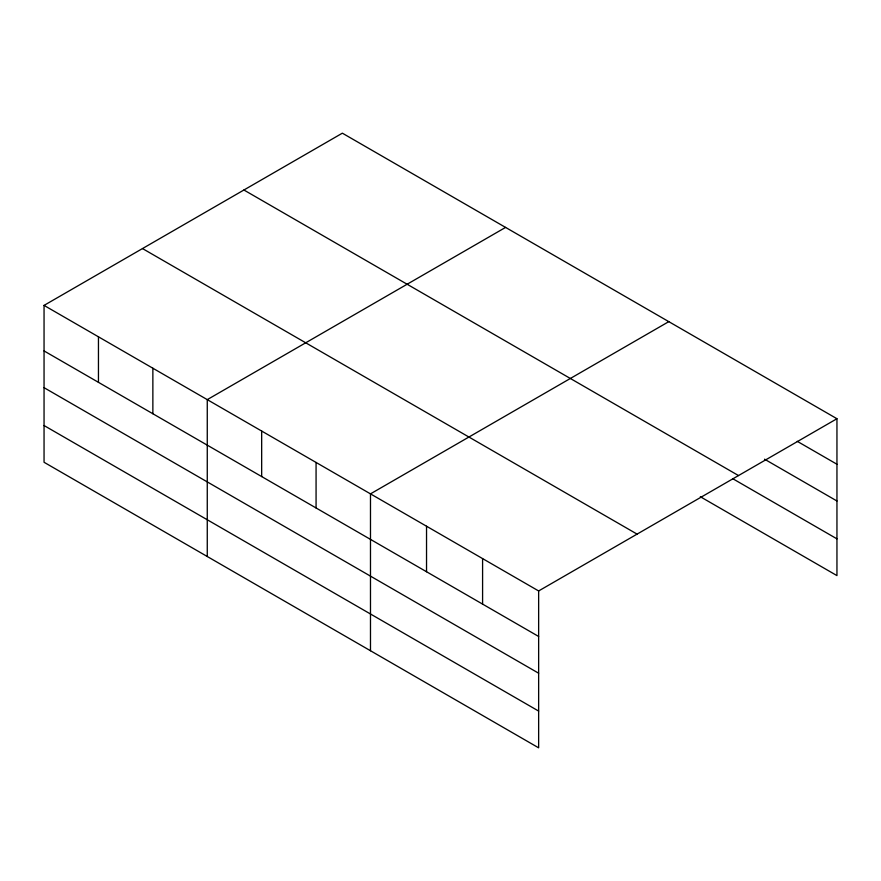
<?xml version="1.0" encoding="UTF-8"?>
<svg xmlns="http://www.w3.org/2000/svg" width="881" height="881" viewBox="0 0 881 881"><rect width="100%" height="100%" fill="white"/><g stroke="black" fill="none" stroke-linecap="round" stroke-linejoin="round"><path stroke-width="1.32" d="M538.643 673.216L538.643 590.953L44.05 305.399L44.05 462.272L538.643 747.826L538.643 673.216L44.05 387.673M700.318 496.719L836.95 575.601L836.95 418.728L342.357 133.174L44.05 305.399M505.573 227.408L207.266 399.633L207.266 556.506M668.789 321.642L370.483 493.867L370.483 650.74M538.643 590.953L836.95 418.728M797.25 441.326L836.95 464.243M764.543 459.188L836.95 500.992M243.916 190.01L738.509 475.564M733.014 478.846L836.95 538.853M142.491 248.563L637.084 534.117M44.05 350.924L538.643 636.467M44.05 425.534L538.643 711.077M482.59 558.587L482.59 604.113M426.536 526.232L426.536 571.747M316.07 462.459L316.07 507.974M261.668 431.04L261.668 476.566M152.865 368.225L152.865 413.74M98.452 336.817L98.452 382.332"/></g></svg>
